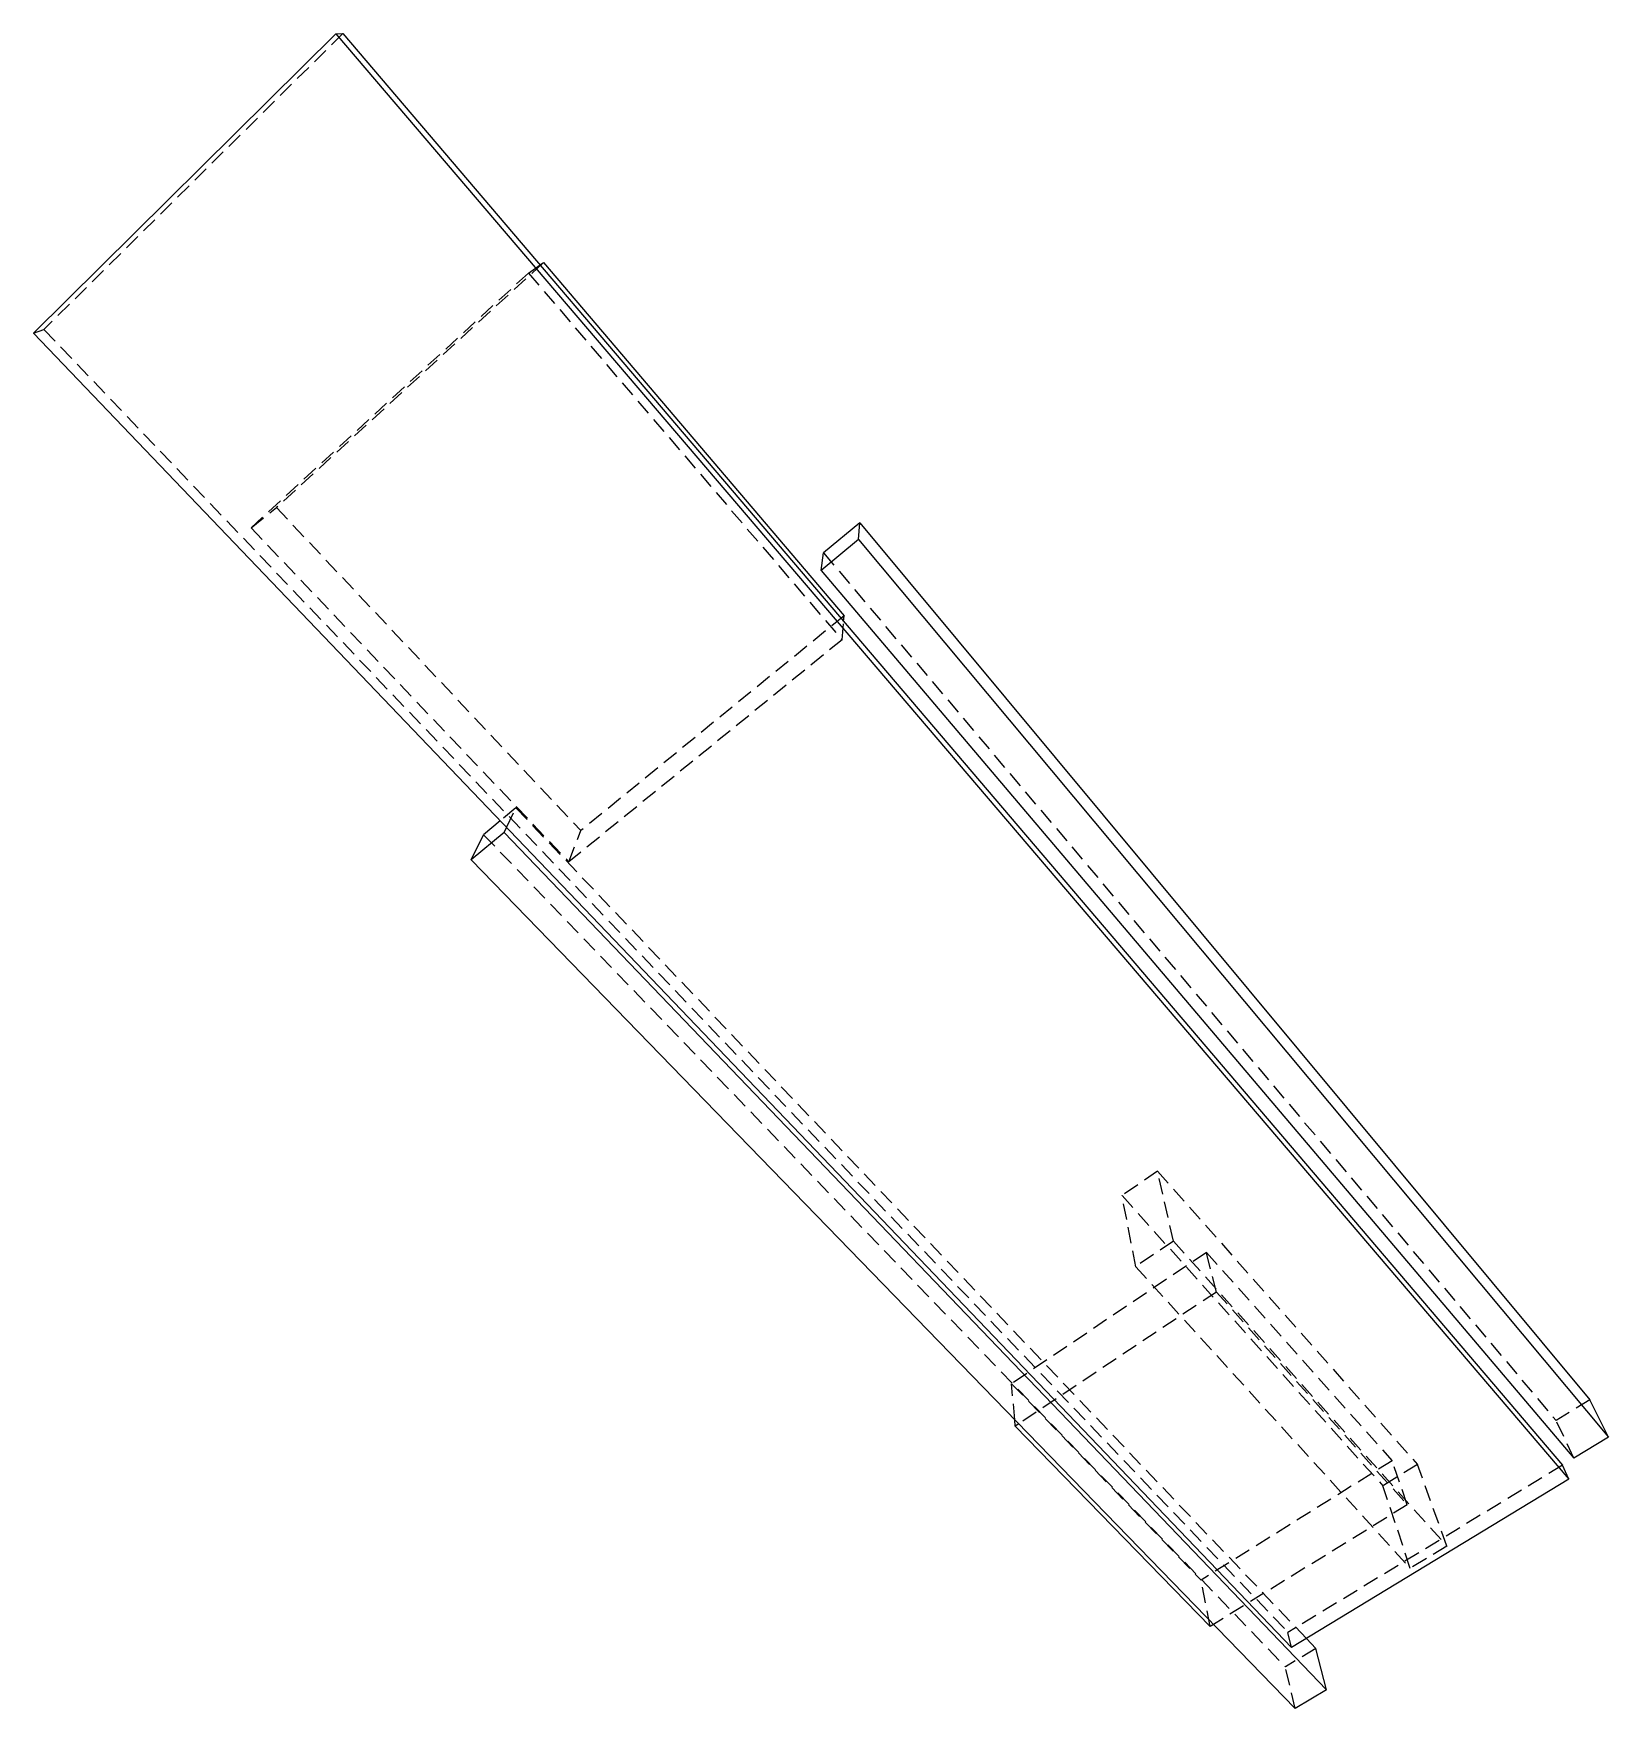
# Model space of a CAD drawing. Header units: millimetres. Extents: x -341 to 282, y -291 to 372.
import ezdxf

# ---------------------------------------------------------------- set-up
doc = ezdxf.new("R2010")
doc.units = ezdxf.units.MM
doc.linetypes.add('HIDDEN', pattern=[9.525, 6.35, -3.175])
doc.layers.add('hidden', color=7, linetype='HIDDEN')
doc.layers.add('visible', color=7, linetype='CONTINUOUS')

msp = doc.modelspace()

# ---------------------------------------------------------------- linework, layer by layer
at = {"layer": 'hidden'}
for p, q in [((-218.79, 372.17), (-337.17, 255.01)), ((-139.32, 281.52), (-245.12, 184.48)), ((-145.32, 277.33), (-140.71, 280.55)), ((-145.32, 277.33), (-255.18, 176.5)), ((-145.32, 277.33), (-21.1, 132.15)), ((-341.33, 253.48), (-337.17, 255.01)), ((-337.17, 255.01), (155.52, -260.78)), ((-255.18, 176.5), (-245.12, 184.48)), ((-245.12, 184.48), (-124.52, 56.62)), ((-255.18, 176.5), (-129.3, 44.25)), ((-28.42, 166.56), (261.72, -176.92)), ((-20.29, 141.67), (-124.52, 56.62)), ((-21.1, 132.15), (-20.47, 139.46)), ((-21.1, 132.15), (-129.3, 44.25)), ((-150.25, 65.58), (-156.44, 60.46)), ((-153.95, 57.87), (-150.25, 65.58)), ((-150.25, 65.58), (162.79, -263.2)), ((-163.05, 54.98), (154.47, -274.38)), ((-129.3, 44.25), (-124.52, 56.62)), ((103.85, -78.18), (89.82, -87.88)), ((110.15, -105.88), (103.85, -78.18)), ((103.85, -78.18), (206.77, -194.28)), ((95.23, -116.01), (89.82, -87.88)), ((89.82, -87.88), (193.12, -202.77)), ((110.15, -105.88), (95.23, -116.01)), ((110.15, -105.88), (218.45, -226.64)), ((123.19, -110.35), (46.07, -162.33)), ((127.14, -126.03), (123.19, -110.35)), ((123.19, -110.35), (196.75, -192.85)), ((95.23, -116.01), (203.97, -235.43)), ((127.14, -126.03), (48.88, -178.22)), ((127.14, -126.03), (202.76, -210.28)), ((47.28, -176.57), (46.07, -162.33)), ((46.07, -162.33), (121.08, -240.11)), ((275.02, -168.73), (261.72, -176.92)), ((268.76, -191.87), (261.72, -176.92)), ((196.75, -192.85), (121.08, -240.11)), ((264.23, -194.63), (155.52, -260.78)), ((206.77, -194.28), (193.12, -202.77)), ((202.76, -210.28), (196.75, -192.85)), ((218.45, -226.64), (206.77, -194.28)), ((203.97, -235.43), (193.12, -202.77)), ((202.76, -210.28), (126.02, -257.61)), ((218.45, -226.64), (203.97, -235.43)), ((124.67, -258.44), (121.08, -240.11)), ((156.97, -266.73), (155.52, -260.78)), ((166.51, -267.11), (154.47, -274.38)), ((158.38, -290.91), (154.47, -274.38))]:
    msp.add_line(p, q, dxfattribs=at)
at = {"layer": 'visible'}
for p, q in [((-221.64, 372.09), (-341.33, 253.48)), ((-221.64, 372.09), (-218.79, 372.17)), ((-221.64, 372.09), (266.79, -200.18)), ((-218.79, 372.17), (264.23, -194.63)), ((-140.71, 280.55), (-139.32, 281.52)), ((-139.32, 281.52), (-20.29, 141.67)), ((-341.33, 253.48), (156.97, -266.73)), ((-14.09, 178.44), (-28.42, 166.56)), ((-14.55, 171.87), (-14.09, 178.44)), ((-14.09, 178.44), (275.02, -168.73)), ((-14.55, 171.87), (-29.35, 159.65)), ((-29.35, 159.65), (-28.42, 166.56)), ((-14.55, 171.87), (282.46, -183.53)), ((-29.35, 159.65), (268.76, -191.87)), ((-20.47, 139.46), (-20.29, 141.67)), ((-156.44, 60.46), (-163.05, 54.98)), ((-154.9, 55.91), (-168.05, 45.03)), ((-168.05, 45.03), (-163.05, 54.98)), ((-154.9, 55.91), (-153.95, 57.87)), ((-154.9, 55.91), (170.75, -283.53)), ((-168.05, 45.03), (158.38, -290.91)), ((282.46, -183.53), (275.02, -168.73)), ((47.5, -179.14), (47.28, -176.57)), ((48.88, -178.22), (47.5, -179.14)), ((47.5, -179.14), (124.67, -258.44)), ((282.46, -183.53), (268.76, -191.87)), ((266.79, -200.18), (264.23, -194.63)), ((266.79, -200.18), (156.97, -266.73)), ((126.02, -257.61), (124.67, -258.44)), ((162.79, -263.2), (166.51, -267.11)), ((170.75, -283.53), (166.51, -267.11)), ((170.75, -283.53), (158.38, -290.91))]:
    msp.add_line(p, q, dxfattribs=at)

doc.saveas('drawing.dxf')
